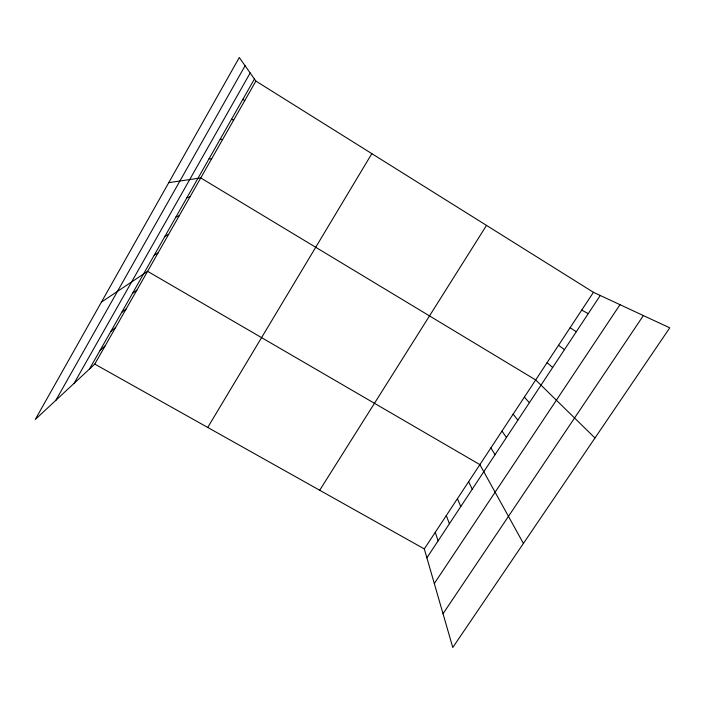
<?xml version="1.0" encoding="UTF-8"?>
<svg xmlns="http://www.w3.org/2000/svg" width="705" height="705" viewBox="0 0 705 705"><rect width="100%" height="100%" fill="white"/><g stroke="black" fill="none" stroke-linecap="round" stroke-linejoin="round"><path stroke-width="1.06" d="M55.836 400.334L245.093 65.75M74.078 383.353L250.178 72.976M89.465 369.023L254.426 79.013M94.77 364.088L255.88 81.084L239.295 57.51L35.25 419.501L94.77 364.088L424.313 548.931L452.777 647.49L669.75 327.843L593.443 292.311L255.88 81.084M207.737 427.45L371.835 153.637M319.7 490.248L486.512 225.397M424.313 548.931L593.443 292.311M426.886 557.831L600.255 295.483M434.306 583.529L619.995 304.675M443.031 613.729L643.383 315.558M100.11 350.314L105.177 345.802M110.835 331.456L115.664 327.384M121.639 312.465L126.23 308.834M132.522 293.324L136.867 290.143M101.441 302.066L147.583 271.31L479.876 464.621L523.41 543.44M154.219 255.184L158.07 252.91M165.023 236.193L168.618 234.368M175.906 217.052L179.255 215.695M186.878 197.779L189.962 196.88M168.751 182.657L200.749 177.933L535.685 379.951L594.985 437.981M209.05 158.784L211.615 158.845M220.268 139.07L222.56 139.625M231.566 119.198L233.584 120.255M581.731 310.085L588.234 313.672M570.098 327.728L576.302 331.729M558.554 345.256L564.449 349.662M547.08 362.661L552.685 367.472M242.952 99.185L244.697 100.744M524.37 397.118L529.402 402.705M513.134 414.17L517.875 420.145M501.969 431.099L506.437 437.452M490.883 447.922L495.077 454.646M468.613 481.718L472.253 489.191M457.422 498.699L460.788 506.534M446.309 515.558L449.411 523.753M435.276 532.301L438.113 540.85"/></g></svg>
